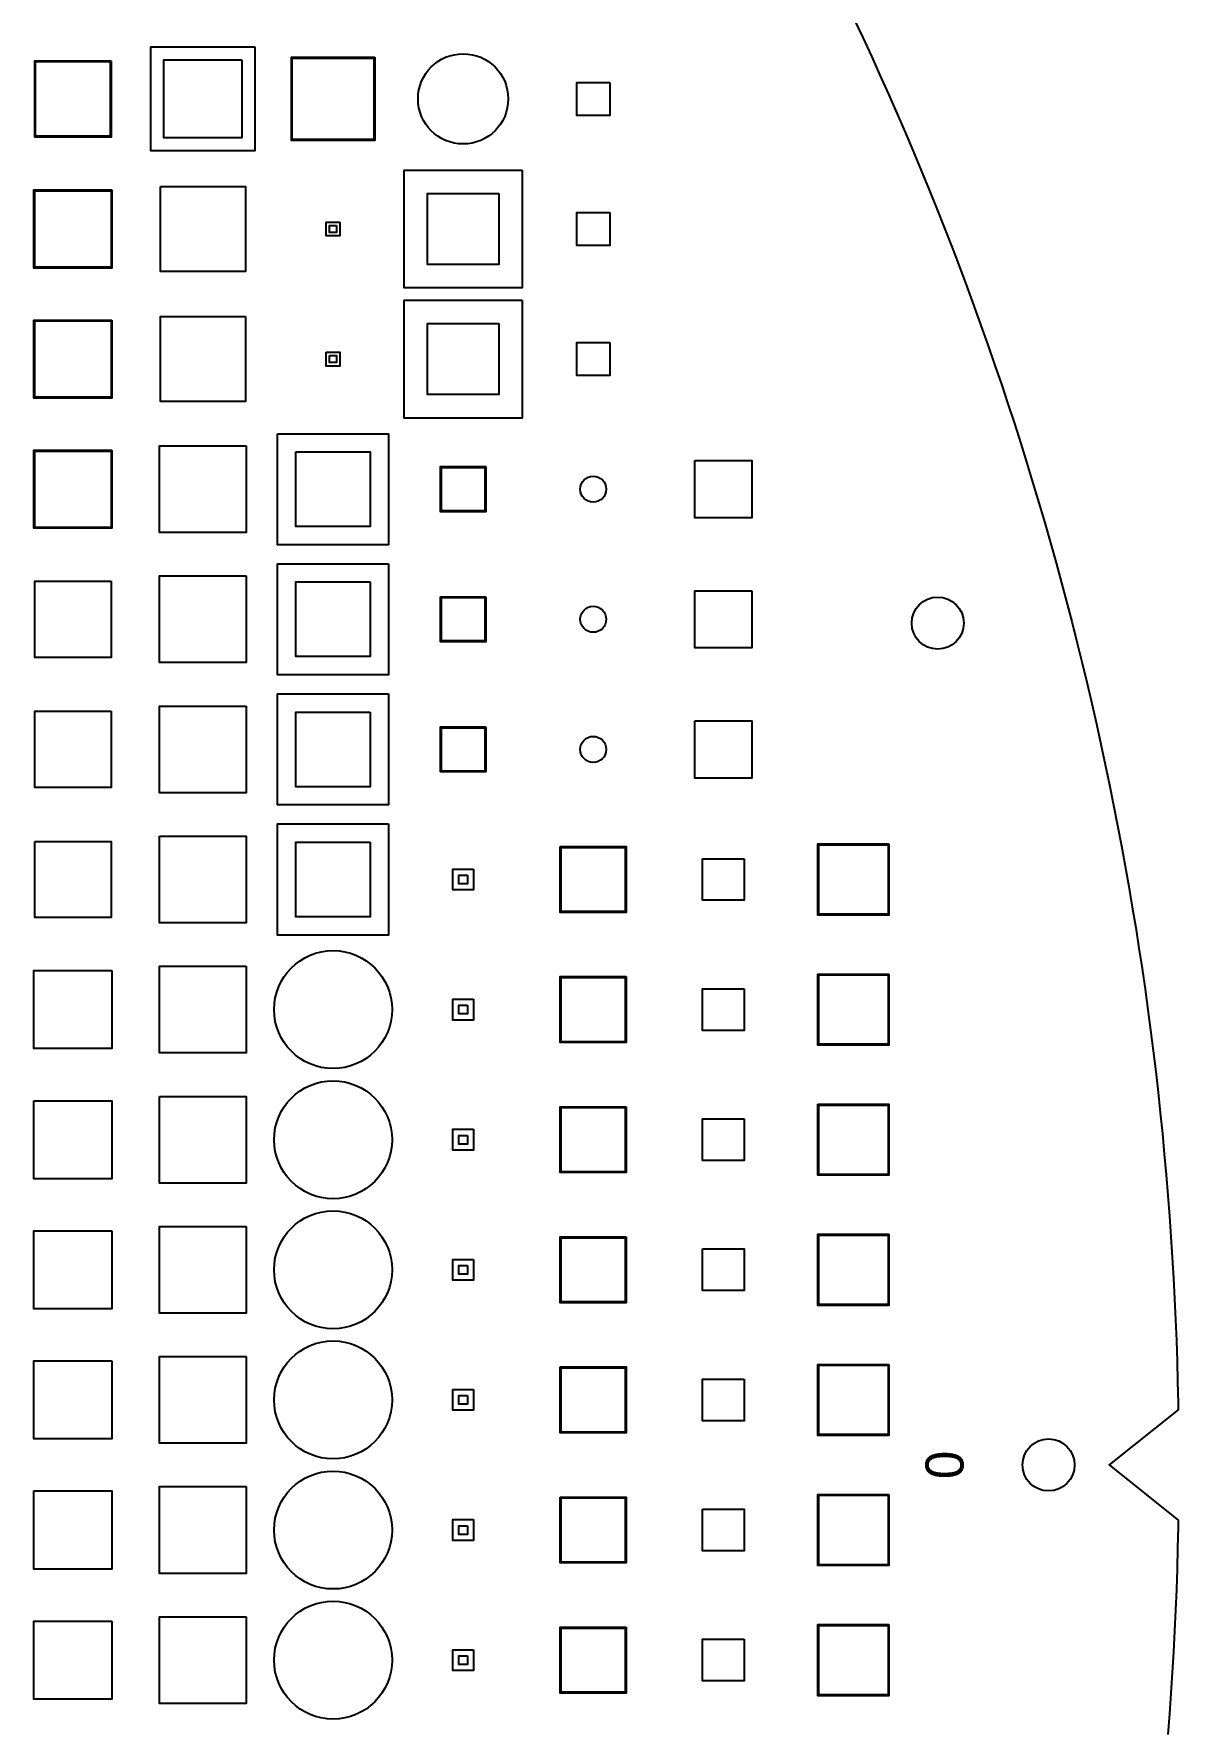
# Model space of a CAD drawing. Header units: millimetres. Extents: x -195 to 195, y -219 to 195.
# Drawn here: x 129 to 195, y -15 to 82.5 of the extents above; entities that cross this region are included whole.
import ezdxf
from ezdxf.enums import TextEntityAlignment as Align

# ---------------------------------------------------------------- set-up
doc = ezdxf.new("R2010")
doc.units = ezdxf.units.MM
for name, color, linetype in [('DRILL', 6, 'Continuous'), ('M1', 1, 'Continuous'), ('M2', 30, 'Continuous'), ('M3', 5, 'Continuous'), ('M4', 3, 'Continuous'), ('NPTH', 9, 'Continuous'), ('OUTLINE', 7, 'Continuous'), ('SILK_TOP', 7, 'Continuous')]:
    doc.layers.add(name, color=color, linetype=linetype)

msp = doc.modelspace()

# ---------------------------------------------------------------- linework, layer by layer
at = {"layer": 'DRILL'}
for centre, radius in [((153.75, 78.75), 2.6), ((161.25, 56.25), 0.75), ((161.25, 48.75), 0.75), ((161.25, 41.25), 0.75), ((146.25, 26.25), 3.4), ((146.25, 18.75), 3.4), ((146.25, 11.25), 3.4), ((146.25, 3.75), 3.4), ((146.25, -3.75), 3.4), ((146.25, -11.25), 3.4)]:
    msp.add_circle(centre, radius, dxfattribs=at)
at = {"layer": 'M1'}
for points in [[(141.75, 81.75), (141.75, 75.75), (135.75, 75.75), (135.75, 81.75)], [(148.6, 81.1), (148.6, 76.4), (143.9, 76.4), (143.9, 81.1)], [(133.4, 80.9), (133.4, 76.6), (129.1, 76.6), (129.1, 80.9)], [(162.2, 79.7), (162.2, 77.8), (160.3, 77.8), (160.3, 79.7)], [(133.45, 73.45), (133.45, 69.05), (129.05, 69.05), (129.05, 73.45)], [(136.3, 73.7), (141.2, 73.7), (141.2, 68.8), (136.3, 68.8)], [(155.8, 73.3), (155.8, 69.2), (151.7, 69.2), (151.7, 73.3)], [(162.2, 72.2), (162.2, 70.3), (160.3, 70.3), (160.3, 72.2)], [(146.65, 71.65), (146.65, 70.85), (145.85, 70.85), (145.85, 71.65)], [(133.45, 65.95), (133.45, 61.55), (129.05, 61.55), (129.05, 65.95)], [(141.2, 66.2), (141.2, 61.3), (136.3, 61.3), (136.3, 66.2)], [(155.8, 65.8), (155.8, 61.7), (151.7, 61.7), (151.7, 65.8)], [(162.2, 64.7), (162.2, 62.8), (160.3, 62.8), (160.3, 64.7)], [(145.85, 64.15), (146.65, 64.15), (146.65, 63.35), (145.85, 63.35)], [(141.25, 58.75), (141.25, 53.75), (136.25, 53.75), (136.25, 58.75)], [(133.45, 58.45), (133.45, 54.05), (129.05, 54.05), (129.05, 58.45)], [(144.1, 58.4), (148.4, 58.4), (148.4, 54.1), (144.1, 54.1)], [(167.1, 57.9), (170.4, 57.9), (170.4, 54.6), (167.1, 54.6)], [(155, 57.5), (155, 55), (152.5, 55), (152.5, 57.5)], [(133.45, 50.95), (133.45, 46.55), (129.05, 46.55), (129.05, 50.95)], [(141.25, 51.25), (141.25, 46.25), (136.25, 46.25), (136.25, 51.25)], [(148.4, 50.9), (148.4, 46.6), (144.1, 46.6), (144.1, 50.9)], [(155, 50), (155, 47.5), (152.5, 47.5), (152.5, 50)], [(170.4, 50.4), (170.4, 47.1), (167.1, 47.1), (167.1, 50.4)], [(133.45, 43.45), (133.45, 39.05), (129.05, 39.05), (129.05, 43.45)], [(141.25, 43.75), (141.25, 38.75), (136.25, 38.75), (136.25, 43.75)], [(148.4, 43.4), (148.4, 39.1), (144.1, 39.1), (144.1, 43.4)], [(167.1, 42.9), (170.4, 42.9), (170.4, 39.6), (167.1, 39.6)], [(155, 42.5), (155, 40), (152.5, 40), (152.5, 42.5)], [(136.25, 36.25), (141.25, 36.25), (141.25, 31.25), (136.25, 31.25)], [(129.05, 35.95), (133.45, 35.95), (133.45, 31.55), (129.05, 31.55)], [(148.4, 35.9), (148.4, 31.6), (144.1, 31.6), (144.1, 35.9)], [(159.4, 35.6), (163.1, 35.6), (163.1, 31.9), (159.4, 31.9)], [(178.25, 35.75), (178.25, 31.75), (174.25, 31.75), (174.25, 35.75)], [(169.95, 34.95), (169.95, 32.55), (167.55, 32.55), (167.55, 34.95)], [(154, 34), (154, 33.5), (153.5, 33.5), (153.5, 34)], [(133.5, 28.5), (133.5, 24), (129, 24), (129, 28.5)], [(141.25, 28.75), (141.25, 23.75), (136.25, 23.75), (136.25, 28.75)], [(163.1, 28.1), (163.1, 24.4), (159.4, 24.4), (159.4, 28.1)], [(169.95, 27.45), (169.95, 25.05), (167.55, 25.05), (167.55, 27.45)], [(178.25, 28.25), (178.25, 24.25), (174.25, 24.25), (174.25, 28.25)], [(154, 26.5), (154, 26), (153.5, 26), (153.5, 26.5)], [(129, 21), (133.5, 21), (133.5, 16.5), (129, 16.5)], [(136.25, 21.25), (141.25, 21.25), (141.25, 16.25), (136.25, 16.25)], [(163.1, 20.6), (163.1, 16.9), (159.4, 16.9), (159.4, 20.6)], [(174.25, 20.75), (178.25, 20.75), (178.25, 16.75), (174.25, 16.75)], [(169.95, 19.95), (169.95, 17.55), (167.55, 17.55), (167.55, 19.95)], [(154, 19), (154, 18.5), (153.5, 18.5), (153.5, 19)], [(141.25, 13.75), (141.25, 8.75), (136.25, 8.75), (136.25, 13.75)], [(133.5, 13.5), (133.5, 9), (129, 9), (129, 13.5)], [(163.1, 13.1), (163.1, 9.4), (159.4, 9.4), (159.4, 13.1)], [(178.25, 13.25), (178.25, 9.25), (174.25, 9.25), (174.25, 13.25)], [(167.55, 12.45), (169.95, 12.45), (169.95, 10.05), (167.55, 10.05)], [(154, 11.5), (154, 11), (153.5, 11), (153.5, 11.5)], [(133.5, 6), (133.5, 1.5), (129, 1.5), (129, 6)], [(141.25, 6.25), (141.25, 1.25), (136.25, 1.25), (136.25, 6.25)], [(159.4, 5.6), (163.1, 5.6), (163.1, 1.9), (159.4, 1.9)], [(169.95, 4.95), (169.95, 2.55), (167.55, 2.55), (167.55, 4.95)], [(178.25, 5.75), (178.25, 1.75), (174.25, 1.75), (174.25, 5.75)], [(154, 4), (154, 3.5), (153.5, 3.5), (153.5, 4)], [(129, -1.5), (133.5, -1.5), (133.5, -6), (129, -6)], [(141.25, -1.25), (141.25, -6.25), (136.25, -6.25), (136.25, -1.25)], [(159.4, -1.9), (163.1, -1.9), (163.1, -5.6), (159.4, -5.6)], [(178.25, -1.75), (178.25, -5.75), (174.25, -5.75), (174.25, -1.75)], [(167.55, -2.55), (169.95, -2.55), (169.95, -4.95), (167.55, -4.95)], [(154, -3.5), (154, -4), (153.5, -4), (153.5, -3.5)], [(141.25, -8.75), (141.25, -13.75), (136.25, -13.75), (136.25, -8.75)], [(133.5, -9), (133.5, -13.5), (129, -13.5), (129, -9)], [(163.1, -9.4), (163.1, -13.1), (159.4, -13.1), (159.4, -9.4)], [(178.25, -9.25), (178.25, -13.25), (174.25, -13.25), (174.25, -9.25)], [(169.95, -10.05), (169.95, -12.45), (167.55, -12.45), (167.55, -10.05)], [(154, -11), (154, -11.5), (153.5, -11.5), (153.5, -11)]]:
    msp.add_lwpolyline(points, close=True, dxfattribs=at)
at = {"layer": 'M2'}
for points in [[(133.45, 80.95), (133.45, 76.55), (129.05, 76.55), (129.05, 80.95)], [(141, 81), (141, 76.5), (136.5, 76.5), (136.5, 81)], [(148.65, 81.15), (148.65, 76.35), (143.85, 76.35), (143.85, 81.15)], [(162.2, 79.7), (162.2, 77.8), (160.3, 77.8), (160.3, 79.7)], [(157.15, 74.65), (157.15, 67.85), (150.35, 67.85), (150.35, 74.65)], [(133.5, 73.5), (133.5, 69), (129, 69), (129, 73.5)], [(136.3, 73.7), (141.2, 73.7), (141.2, 68.8), (136.3, 68.8)], [(162.2, 72.2), (162.2, 70.3), (160.3, 70.3), (160.3, 72.2)], [(146.45, 71.45), (146.45, 71.05), (146.05, 71.05), (146.05, 71.45)], [(157.15, 67.15), (157.15, 60.35), (150.35, 60.35), (150.35, 67.15)], [(133.5, 66), (133.5, 61.5), (129, 61.5), (129, 66)], [(141.2, 66.2), (141.2, 61.3), (136.3, 61.3), (136.3, 66.2)], [(162.2, 64.7), (162.2, 62.8), (160.3, 62.8), (160.3, 64.7)], [(146.05, 63.95), (146.45, 63.95), (146.45, 63.55), (146.05, 63.55)], [(133.5, 58.5), (133.5, 54), (129, 54), (129, 58.5)], [(141.25, 58.75), (141.25, 53.75), (136.25, 53.75), (136.25, 58.75)], [(143.05, 59.45), (149.45, 59.45), (149.45, 53.05), (143.05, 53.05)], [(155.05, 57.55), (155.05, 54.95), (152.45, 54.95), (152.45, 57.55)], [(167.1, 57.9), (170.4, 57.9), (170.4, 54.6), (167.1, 54.6)], [(149.45, 51.95), (149.45, 45.55), (143.05, 45.55), (143.05, 51.95)], [(133.45, 50.95), (133.45, 46.55), (129.05, 46.55), (129.05, 50.95)], [(141.25, 51.25), (141.25, 46.25), (136.25, 46.25), (136.25, 51.25)], [(155.05, 50.05), (155.05, 47.45), (152.45, 47.45), (152.45, 50.05)], [(170.4, 50.4), (170.4, 47.1), (167.1, 47.1), (167.1, 50.4)], [(149.45, 44.45), (149.45, 38.05), (143.05, 38.05), (143.05, 44.45)], [(133.45, 43.45), (133.45, 39.05), (129.05, 39.05), (129.05, 43.45)], [(141.25, 43.75), (141.25, 38.75), (136.25, 38.75), (136.25, 43.75)], [(167.1, 42.9), (170.4, 42.9), (170.4, 39.6), (167.1, 39.6)], [(155.05, 42.55), (155.05, 39.95), (152.45, 39.95), (152.45, 42.55)], [(136.25, 36.25), (141.25, 36.25), (141.25, 31.25), (136.25, 31.25)], [(149.45, 36.95), (149.45, 30.55), (143.05, 30.55), (143.05, 36.95)], [(129.05, 35.95), (133.45, 35.95), (133.45, 31.55), (129.05, 31.55)], [(159.35, 35.65), (163.15, 35.65), (163.15, 31.85), (159.35, 31.85)], [(178.3, 35.8), (178.3, 31.7), (174.2, 31.7), (174.2, 35.8)], [(154.35, 34.35), (154.35, 33.15), (153.15, 33.15), (153.15, 34.35)], [(169.95, 34.95), (169.95, 32.55), (167.55, 32.55), (167.55, 34.95)], [(133.5, 28.5), (133.5, 24), (129, 24), (129, 28.5)], [(141.25, 28.75), (141.25, 23.75), (136.25, 23.75), (136.25, 28.75)], [(178.3, 28.3), (178.3, 24.2), (174.2, 24.2), (174.2, 28.3)], [(163.15, 28.15), (163.15, 24.35), (159.35, 24.35), (159.35, 28.15)], [(169.95, 27.45), (169.95, 25.05), (167.55, 25.05), (167.55, 27.45)], [(154.35, 26.85), (154.35, 25.65), (153.15, 25.65), (153.15, 26.85)], [(129, 21), (133.5, 21), (133.5, 16.5), (129, 16.5)], [(136.25, 21.25), (141.25, 21.25), (141.25, 16.25), (136.25, 16.25)], [(163.15, 20.65), (163.15, 16.85), (159.35, 16.85), (159.35, 20.65)], [(174.2, 20.8), (178.3, 20.8), (178.3, 16.7), (174.2, 16.7)], [(169.95, 19.95), (169.95, 17.55), (167.55, 17.55), (167.55, 19.95)], [(154.35, 19.35), (154.35, 18.15), (153.15, 18.15), (153.15, 19.35)], [(141.25, 13.75), (141.25, 8.75), (136.25, 8.75), (136.25, 13.75)], [(133.5, 13.5), (133.5, 9), (129, 9), (129, 13.5)], [(163.15, 13.15), (163.15, 9.35), (159.35, 9.35), (159.35, 13.15)], [(178.3, 13.3), (178.3, 9.2), (174.2, 9.2), (174.2, 13.3)], [(154.35, 11.85), (154.35, 10.65), (153.15, 10.65), (153.15, 11.85)], [(167.55, 12.45), (169.95, 12.45), (169.95, 10.05), (167.55, 10.05)], [(133.5, 6), (133.5, 1.5), (129, 1.5), (129, 6)], [(141.25, 6.25), (141.25, 1.25), (136.25, 1.25), (136.25, 6.25)], [(159.35, 5.65), (163.15, 5.65), (163.15, 1.85), (159.35, 1.85)], [(169.95, 4.95), (169.95, 2.55), (167.55, 2.55), (167.55, 4.95)], [(178.3, 5.8), (178.3, 1.7), (174.2, 1.7), (174.2, 5.8)], [(154.35, 4.35), (154.35, 3.15), (153.15, 3.15), (153.15, 4.35)], [(129, -1.5), (133.5, -1.5), (133.5, -6), (129, -6)], [(141.25, -1.25), (141.25, -6.25), (136.25, -6.25), (136.25, -1.25)], [(159.35, -1.85), (163.15, -1.85), (163.15, -5.65), (159.35, -5.65)], [(178.3, -1.7), (178.3, -5.8), (174.2, -5.8), (174.2, -1.7)], [(167.55, -2.55), (169.95, -2.55), (169.95, -4.95), (167.55, -4.95)], [(154.35, -3.15), (154.35, -4.35), (153.15, -4.35), (153.15, -3.15)], [(141.25, -8.75), (141.25, -13.75), (136.25, -13.75), (136.25, -8.75)], [(133.5, -9), (133.5, -13.5), (129, -13.5), (129, -9)], [(163.15, -9.35), (163.15, -13.15), (159.35, -13.15), (159.35, -9.35)], [(178.3, -9.2), (178.3, -13.3), (174.2, -13.3), (174.2, -9.2)], [(154.35, -10.65), (154.35, -11.85), (153.15, -11.85), (153.15, -10.65)], [(169.95, -10.05), (169.95, -12.45), (167.55, -12.45), (167.55, -10.05)]]:
    msp.add_lwpolyline(points, close=True, dxfattribs=at)
at = {"layer": 'M3'}
for points in [[(141.75, 81.75), (141.75, 75.75), (135.75, 75.75), (135.75, 81.75)], [(148.6, 81.1), (148.6, 76.4), (143.9, 76.4), (143.9, 81.1)], [(133.4, 80.9), (133.4, 76.6), (129.1, 76.6), (129.1, 80.9)], [(162.2, 79.7), (162.2, 77.8), (160.3, 77.8), (160.3, 79.7)], [(133.45, 73.45), (133.45, 69.05), (129.05, 69.05), (129.05, 73.45)], [(136.3, 73.7), (141.2, 73.7), (141.2, 68.8), (136.3, 68.8)], [(155.8, 73.3), (155.8, 69.2), (151.7, 69.2), (151.7, 73.3)], [(162.2, 72.2), (162.2, 70.3), (160.3, 70.3), (160.3, 72.2)], [(146.65, 71.65), (146.65, 70.85), (145.85, 70.85), (145.85, 71.65)], [(133.45, 65.95), (133.45, 61.55), (129.05, 61.55), (129.05, 65.95)], [(141.2, 66.2), (141.2, 61.3), (136.3, 61.3), (136.3, 66.2)], [(155.8, 65.8), (155.8, 61.7), (151.7, 61.7), (151.7, 65.8)], [(162.2, 64.7), (162.2, 62.8), (160.3, 62.8), (160.3, 64.7)], [(145.85, 64.15), (146.65, 64.15), (146.65, 63.35), (145.85, 63.35)], [(141.25, 58.75), (141.25, 53.75), (136.25, 53.75), (136.25, 58.75)], [(133.45, 58.45), (133.45, 54.05), (129.05, 54.05), (129.05, 58.45)], [(144.1, 58.4), (148.4, 58.4), (148.4, 54.1), (144.1, 54.1)], [(167.1, 57.9), (170.4, 57.9), (170.4, 54.6), (167.1, 54.6)], [(155, 57.5), (155, 55), (152.5, 55), (152.5, 57.5)], [(133.45, 50.95), (133.45, 46.55), (129.05, 46.55), (129.05, 50.95)], [(141.25, 51.25), (141.25, 46.25), (136.25, 46.25), (136.25, 51.25)], [(148.4, 50.9), (148.4, 46.6), (144.1, 46.6), (144.1, 50.9)], [(155, 50), (155, 47.5), (152.5, 47.5), (152.5, 50)], [(170.4, 50.4), (170.4, 47.1), (167.1, 47.1), (167.1, 50.4)], [(133.45, 43.45), (133.45, 39.05), (129.05, 39.05), (129.05, 43.45)], [(141.25, 43.75), (141.25, 38.75), (136.25, 38.75), (136.25, 43.75)], [(148.4, 43.4), (148.4, 39.1), (144.1, 39.1), (144.1, 43.4)], [(167.1, 42.9), (170.4, 42.9), (170.4, 39.6), (167.1, 39.6)], [(155, 42.5), (155, 40), (152.5, 40), (152.5, 42.5)], [(136.25, 36.25), (141.25, 36.25), (141.25, 31.25), (136.25, 31.25)], [(129.05, 35.95), (133.45, 35.95), (133.45, 31.55), (129.05, 31.55)], [(148.4, 35.9), (148.4, 31.6), (144.1, 31.6), (144.1, 35.9)], [(159.4, 35.6), (163.1, 35.6), (163.1, 31.9), (159.4, 31.9)], [(178.25, 35.75), (178.25, 31.75), (174.25, 31.75), (174.25, 35.75)], [(169.95, 34.95), (169.95, 32.55), (167.55, 32.55), (167.55, 34.95)], [(154, 34), (154, 33.5), (153.5, 33.5), (153.5, 34)], [(133.5, 28.5), (133.5, 24), (129, 24), (129, 28.5)], [(141.25, 28.75), (141.25, 23.75), (136.25, 23.75), (136.25, 28.75)], [(163.1, 28.1), (163.1, 24.4), (159.4, 24.4), (159.4, 28.1)], [(169.95, 27.45), (169.95, 25.05), (167.55, 25.05), (167.55, 27.45)], [(178.25, 28.25), (178.25, 24.25), (174.25, 24.25), (174.25, 28.25)], [(154, 26.5), (154, 26), (153.5, 26), (153.5, 26.5)], [(129, 21), (133.5, 21), (133.5, 16.5), (129, 16.5)], [(136.25, 21.25), (141.25, 21.25), (141.25, 16.25), (136.25, 16.25)], [(163.1, 20.6), (163.1, 16.9), (159.4, 16.9), (159.4, 20.6)], [(174.25, 20.75), (178.25, 20.75), (178.25, 16.75), (174.25, 16.75)], [(169.95, 19.95), (169.95, 17.55), (167.55, 17.55), (167.55, 19.95)], [(154, 19), (154, 18.5), (153.5, 18.5), (153.5, 19)], [(141.25, 13.75), (141.25, 8.75), (136.25, 8.75), (136.25, 13.75)], [(133.5, 13.5), (133.5, 9), (129, 9), (129, 13.5)], [(163.1, 13.1), (163.1, 9.4), (159.4, 9.4), (159.4, 13.1)], [(178.25, 13.25), (178.25, 9.25), (174.25, 9.25), (174.25, 13.25)], [(167.55, 12.45), (169.95, 12.45), (169.95, 10.05), (167.55, 10.05)], [(154, 11.5), (154, 11), (153.5, 11), (153.5, 11.5)], [(133.5, 6), (133.5, 1.5), (129, 1.5), (129, 6)], [(141.25, 6.25), (141.25, 1.25), (136.25, 1.25), (136.25, 6.25)], [(159.4, 5.6), (163.1, 5.6), (163.1, 1.9), (159.4, 1.9)], [(169.95, 4.95), (169.95, 2.55), (167.55, 2.55), (167.55, 4.95)], [(178.25, 5.75), (178.25, 1.75), (174.25, 1.75), (174.25, 5.75)], [(154, 4), (154, 3.5), (153.5, 3.5), (153.5, 4)], [(129, -1.5), (133.5, -1.5), (133.5, -6), (129, -6)], [(141.25, -1.25), (141.25, -6.25), (136.25, -6.25), (136.25, -1.25)], [(159.4, -1.9), (163.1, -1.9), (163.1, -5.6), (159.4, -5.6)], [(178.25, -1.75), (178.25, -5.75), (174.25, -5.75), (174.25, -1.75)], [(167.55, -2.55), (169.95, -2.55), (169.95, -4.95), (167.55, -4.95)], [(154, -3.5), (154, -4), (153.5, -4), (153.5, -3.5)], [(141.25, -8.75), (141.25, -13.75), (136.25, -13.75), (136.25, -8.75)], [(133.5, -9), (133.5, -13.5), (129, -13.5), (129, -9)], [(163.1, -9.4), (163.1, -13.1), (159.4, -13.1), (159.4, -9.4)], [(178.25, -9.25), (178.25, -13.25), (174.25, -13.25), (174.25, -9.25)], [(169.95, -10.05), (169.95, -12.45), (167.55, -12.45), (167.55, -10.05)], [(154, -11), (154, -11.5), (153.5, -11.5), (153.5, -11)]]:
    msp.add_lwpolyline(points, close=True, dxfattribs=at)
at = {"layer": 'M4'}
for points in [[(133.45, 80.95), (133.45, 76.55), (129.05, 76.55), (129.05, 80.95)], [(141, 81), (141, 76.5), (136.5, 76.5), (136.5, 81)], [(148.65, 81.15), (148.65, 76.35), (143.85, 76.35), (143.85, 81.15)], [(162.2, 79.7), (162.2, 77.8), (160.3, 77.8), (160.3, 79.7)], [(157.15, 74.65), (157.15, 67.85), (150.35, 67.85), (150.35, 74.65)], [(133.5, 73.5), (133.5, 69), (129, 69), (129, 73.5)], [(136.3, 73.7), (141.2, 73.7), (141.2, 68.8), (136.3, 68.8)], [(162.2, 72.2), (162.2, 70.3), (160.3, 70.3), (160.3, 72.2)], [(146.45, 71.45), (146.45, 71.05), (146.05, 71.05), (146.05, 71.45)], [(157.15, 67.15), (157.15, 60.35), (150.35, 60.35), (150.35, 67.15)], [(133.5, 66), (133.5, 61.5), (129, 61.5), (129, 66)], [(141.2, 66.2), (141.2, 61.3), (136.3, 61.3), (136.3, 66.2)], [(162.2, 64.7), (162.2, 62.8), (160.3, 62.8), (160.3, 64.7)], [(146.05, 63.95), (146.45, 63.95), (146.45, 63.55), (146.05, 63.55)], [(133.5, 58.5), (133.5, 54), (129, 54), (129, 58.5)], [(141.25, 58.75), (141.25, 53.75), (136.25, 53.75), (136.25, 58.75)], [(143.05, 59.45), (149.45, 59.45), (149.45, 53.05), (143.05, 53.05)], [(155.05, 57.55), (155.05, 54.95), (152.45, 54.95), (152.45, 57.55)], [(167.1, 57.9), (170.4, 57.9), (170.4, 54.6), (167.1, 54.6)], [(149.45, 51.95), (149.45, 45.55), (143.05, 45.55), (143.05, 51.95)], [(133.45, 50.95), (133.45, 46.55), (129.05, 46.55), (129.05, 50.95)], [(141.25, 51.25), (141.25, 46.25), (136.25, 46.25), (136.25, 51.25)], [(155.05, 50.05), (155.05, 47.45), (152.45, 47.45), (152.45, 50.05)], [(170.4, 50.4), (170.4, 47.1), (167.1, 47.1), (167.1, 50.4)], [(149.45, 44.45), (149.45, 38.05), (143.05, 38.05), (143.05, 44.45)], [(133.45, 43.45), (133.45, 39.05), (129.05, 39.05), (129.05, 43.45)], [(141.25, 43.75), (141.25, 38.75), (136.25, 38.75), (136.25, 43.75)], [(167.1, 42.9), (170.4, 42.9), (170.4, 39.6), (167.1, 39.6)], [(155.05, 42.55), (155.05, 39.95), (152.45, 39.95), (152.45, 42.55)], [(136.25, 36.25), (141.25, 36.25), (141.25, 31.25), (136.25, 31.25)], [(149.45, 36.95), (149.45, 30.55), (143.05, 30.55), (143.05, 36.95)], [(129.05, 35.95), (133.45, 35.95), (133.45, 31.55), (129.05, 31.55)], [(159.35, 35.65), (163.15, 35.65), (163.15, 31.85), (159.35, 31.85)], [(178.3, 35.8), (178.3, 31.7), (174.2, 31.7), (174.2, 35.8)], [(154.35, 34.35), (154.35, 33.15), (153.15, 33.15), (153.15, 34.35)], [(169.95, 34.95), (169.95, 32.55), (167.55, 32.55), (167.55, 34.95)], [(133.5, 28.5), (133.5, 24), (129, 24), (129, 28.5)], [(141.25, 28.75), (141.25, 23.75), (136.25, 23.75), (136.25, 28.75)], [(178.3, 28.3), (178.3, 24.2), (174.2, 24.2), (174.2, 28.3)], [(163.15, 28.15), (163.15, 24.35), (159.35, 24.35), (159.35, 28.15)], [(169.95, 27.45), (169.95, 25.05), (167.55, 25.05), (167.55, 27.45)], [(154.35, 26.85), (154.35, 25.65), (153.15, 25.65), (153.15, 26.85)], [(129, 21), (133.5, 21), (133.5, 16.5), (129, 16.5)], [(136.25, 21.25), (141.25, 21.25), (141.25, 16.25), (136.25, 16.25)], [(163.15, 20.65), (163.15, 16.85), (159.35, 16.85), (159.35, 20.65)], [(174.2, 20.8), (178.3, 20.8), (178.3, 16.7), (174.2, 16.7)], [(169.95, 19.95), (169.95, 17.55), (167.55, 17.55), (167.55, 19.95)], [(154.35, 19.35), (154.35, 18.15), (153.15, 18.15), (153.15, 19.35)], [(141.25, 13.75), (141.25, 8.75), (136.25, 8.75), (136.25, 13.75)], [(133.5, 13.5), (133.5, 9), (129, 9), (129, 13.5)], [(163.15, 13.15), (163.15, 9.35), (159.35, 9.35), (159.35, 13.15)], [(178.3, 13.3), (178.3, 9.2), (174.2, 9.2), (174.2, 13.3)], [(154.35, 11.85), (154.35, 10.65), (153.15, 10.65), (153.15, 11.85)], [(167.55, 12.45), (169.95, 12.45), (169.95, 10.05), (167.55, 10.05)], [(133.5, 6), (133.5, 1.5), (129, 1.5), (129, 6)], [(141.25, 6.25), (141.25, 1.25), (136.25, 1.25), (136.25, 6.25)], [(159.35, 5.65), (163.15, 5.65), (163.15, 1.85), (159.35, 1.85)], [(169.95, 4.95), (169.95, 2.55), (167.55, 2.55), (167.55, 4.95)], [(178.3, 5.8), (178.3, 1.7), (174.2, 1.7), (174.2, 5.8)], [(154.35, 4.35), (154.35, 3.15), (153.15, 3.15), (153.15, 4.35)], [(129, -1.5), (133.5, -1.5), (133.5, -6), (129, -6)], [(141.25, -1.25), (141.25, -6.25), (136.25, -6.25), (136.25, -1.25)], [(159.35, -1.85), (163.15, -1.85), (163.15, -5.65), (159.35, -5.65)], [(178.3, -1.7), (178.3, -5.8), (174.2, -5.8), (174.2, -1.7)], [(167.55, -2.55), (169.95, -2.55), (169.95, -4.95), (167.55, -4.95)], [(154.35, -3.15), (154.35, -4.35), (153.15, -4.35), (153.15, -3.15)], [(141.25, -8.75), (141.25, -13.75), (136.25, -13.75), (136.25, -8.75)], [(133.5, -9), (133.5, -13.5), (129, -13.5), (129, -9)], [(163.15, -9.35), (163.15, -13.15), (159.35, -13.15), (159.35, -9.35)], [(178.3, -9.2), (178.3, -13.3), (174.2, -13.3), (174.2, -9.2)], [(154.35, -10.65), (154.35, -11.85), (153.15, -11.85), (153.15, -10.65)], [(169.95, -10.05), (169.95, -12.45), (167.55, -12.45), (167.55, -10.05)]]:
    msp.add_lwpolyline(points, close=True, dxfattribs=at)
at = {"layer": 'NPTH'}
for centre in [(181.111, 48.529), (187.5, 0)]:
    msp.add_circle(centre, 1.5, dxfattribs=at)
at = {"layer": 'OUTLINE'}
msp.add_lwpolyline([(176.278, 83.373), (176.786, 82.29), (177.288, 81.204), (177.783, 80.114), (178.271, 79.022), (178.752, 77.927), (179.227, 76.828), (179.695, 75.727), (180.157, 74.623), (180.611, 73.516), (181.059, 72.407), (181.5, 71.295), (181.934, 70.18), (182.361, 69.062), (182.781, 67.942), (183.195, 66.819), (183.601, 65.694), (184.001, 64.566), (184.393, 63.436), (184.779, 62.303), (185.158, 61.168), (185.53, 60.031), (185.895, 58.891), (186.253, 57.749), (186.603, 56.606), (186.947, 55.459), (187.284, 54.311), (187.614, 53.161), (187.936, 52.009), (188.252, 50.855), (188.56, 49.699), (188.862, 48.541), (189.156, 47.381), (189.443, 46.22), (189.723, 45.056), (189.996, 43.891), (190.262, 42.725), (190.52, 41.557), (190.772, 40.387), (191.016, 39.215), (191.253, 38.043), (191.483, 36.868), (191.706, 35.693), (191.921, 34.516), (192.129, 33.338), (192.33, 32.158), (192.524, 30.977), (192.71, 29.795), (192.889, 28.612), (193.061, 27.428), (193.226, 26.243), (193.383, 25.057), (193.534, 23.87), (193.676, 22.682), (193.812, 21.493), (193.94, 20.304), (194.061, 19.113), (194.175, 17.922), (194.281, 16.73), (194.38, 15.538), (194.472, 14.345), (194.556, 13.152), (194.633, 11.958), (194.703, 10.763), (194.765, 9.568), (194.82, 8.373), (194.868, 7.177), (194.908, 5.982), (194.941, 4.786), (194.967, 3.589), (194.973, 3.179), (191, 0), (194.973, -3.179), (194.967, -3.589), (194.941, -4.786), (194.908, -5.982), (194.868, -7.177), (194.82, -8.373), (194.765, -9.568), (194.703, -10.763), (194.633, -11.958), (194.556, -13.152), (194.472, -14.345), (194.38, -15.538)], dxfattribs=at)

# ---------------------------------------------------------------- texts
at = {"layer": 'SILK_TOP'}
msp.add_text('0', height=2.2, rotation=-90, dxfattribs=at).set_placement((181.5, 0), align=Align.MIDDLE_CENTER)

doc.saveas('drawing.dxf')
